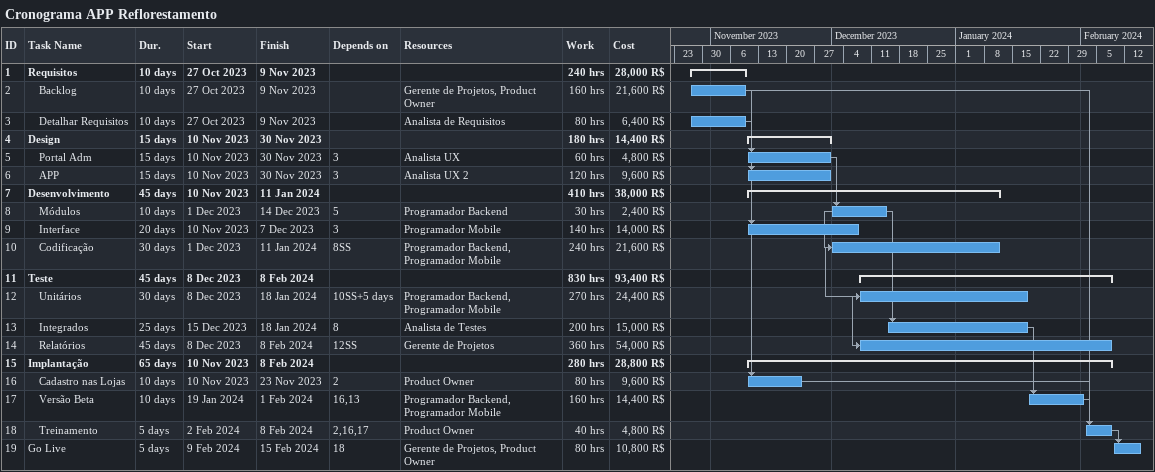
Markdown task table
Cronograma APP Reflorestamento

| ID | Level | Task | Duration | Start | Finish | Predecessors | Resources | Work (h) | Cost (R$) |
|---|---|---|---|---|---|---|---|---|---|
| 1 | 1 | **Requisitos** | 10d | 2023-10-27 | 2023-11-09 |  |  | 240 | 28000 |
| 2 | 2 | Backlog | 10d | 2023-10-27 | 2023-11-09 |  | Gerente de Projetos, Product Owner | 160 | 21600 |
| 3 | 2 | Detalhar Requisitos | 10d | 2023-10-27 | 2023-11-09 |  | Analista de Requisitos | 80 | 6400 |
| 4 | 1 | **Design** | 15d | 2023-11-10 | 2023-11-30 |  |  | 180 | 14400 |
| 5 | 2 | Portal Adm | 15d | 2023-11-10 | 2023-11-30 | 3 | Analista UX | 60 | 4800 |
| 6 | 2 | APP | 15d | 2023-11-10 | 2023-11-30 | 3 | Analista UX 2 | 120 | 9600 |
| 7 | 1 | **Desenvolvimento** | 45d | 2023-11-10 | 2024-01-11 |  |  | 410 | 38000 |
| 8 | 2 | Módulos | 10d | 2023-12-01 | 2023-12-14 | 5 | Programador Backend | 30 | 2400 |
| 9 | 2 | Interface | 20d | 2023-11-10 | 2023-12-07 | 3 | Programador Mobile | 140 | 14000 |
| 10 | 2 | Codificação | 30d | 2023-12-01 | 2024-01-11 | 8SS | Programador Backend, Programador Mobile | 240 | 21600 |
| 11 | 1 | **Teste** | 45d | 2023-12-08 | 2024-02-08 |  |  | 830 | 93400 |
| 12 | 2 | Unitários | 30d | 2023-12-08 | 2024-01-18 | 10SS+5d | Programador Backend, Programador Mobile | 270 | 24400 |
| 13 | 2 | Integrados | 25d | 2023-12-15 | 2024-01-18 | 8 | Analista de Testes | 200 | 15000 |
| 14 | 2 | Relatórios | 45d | 2023-12-08 | 2024-02-08 | 12SS | Gerente de Projetos | 360 | 54000 |
| 15 | 1 | **Implantação** | 65d | 2023-11-10 | 2024-02-08 |  |  | 280 | 28800 |
| 16 | 2 | Cadastro nas Lojas | 10d | 2023-11-10 | 2023-11-23 | 2 | Product Owner | 80 | 9600 |
| 17 | 2 | Versão Beta | 10d | 2024-01-19 | 2024-02-01 | 16, 13 | Programador Backend, Programador Mobile | 160 | 14400 |
| 18 | 2 | Treinamento | 5d | 2024-02-02 | 2024-02-08 | 2, 16, 17 | Product Owner | 40 | 4800 |
| 19 | 1 | Go Live | 5d | 2024-02-09 | 2024-02-15 | 18 | Gerente de Projetos, Product Owner | 80 | 10800 |
